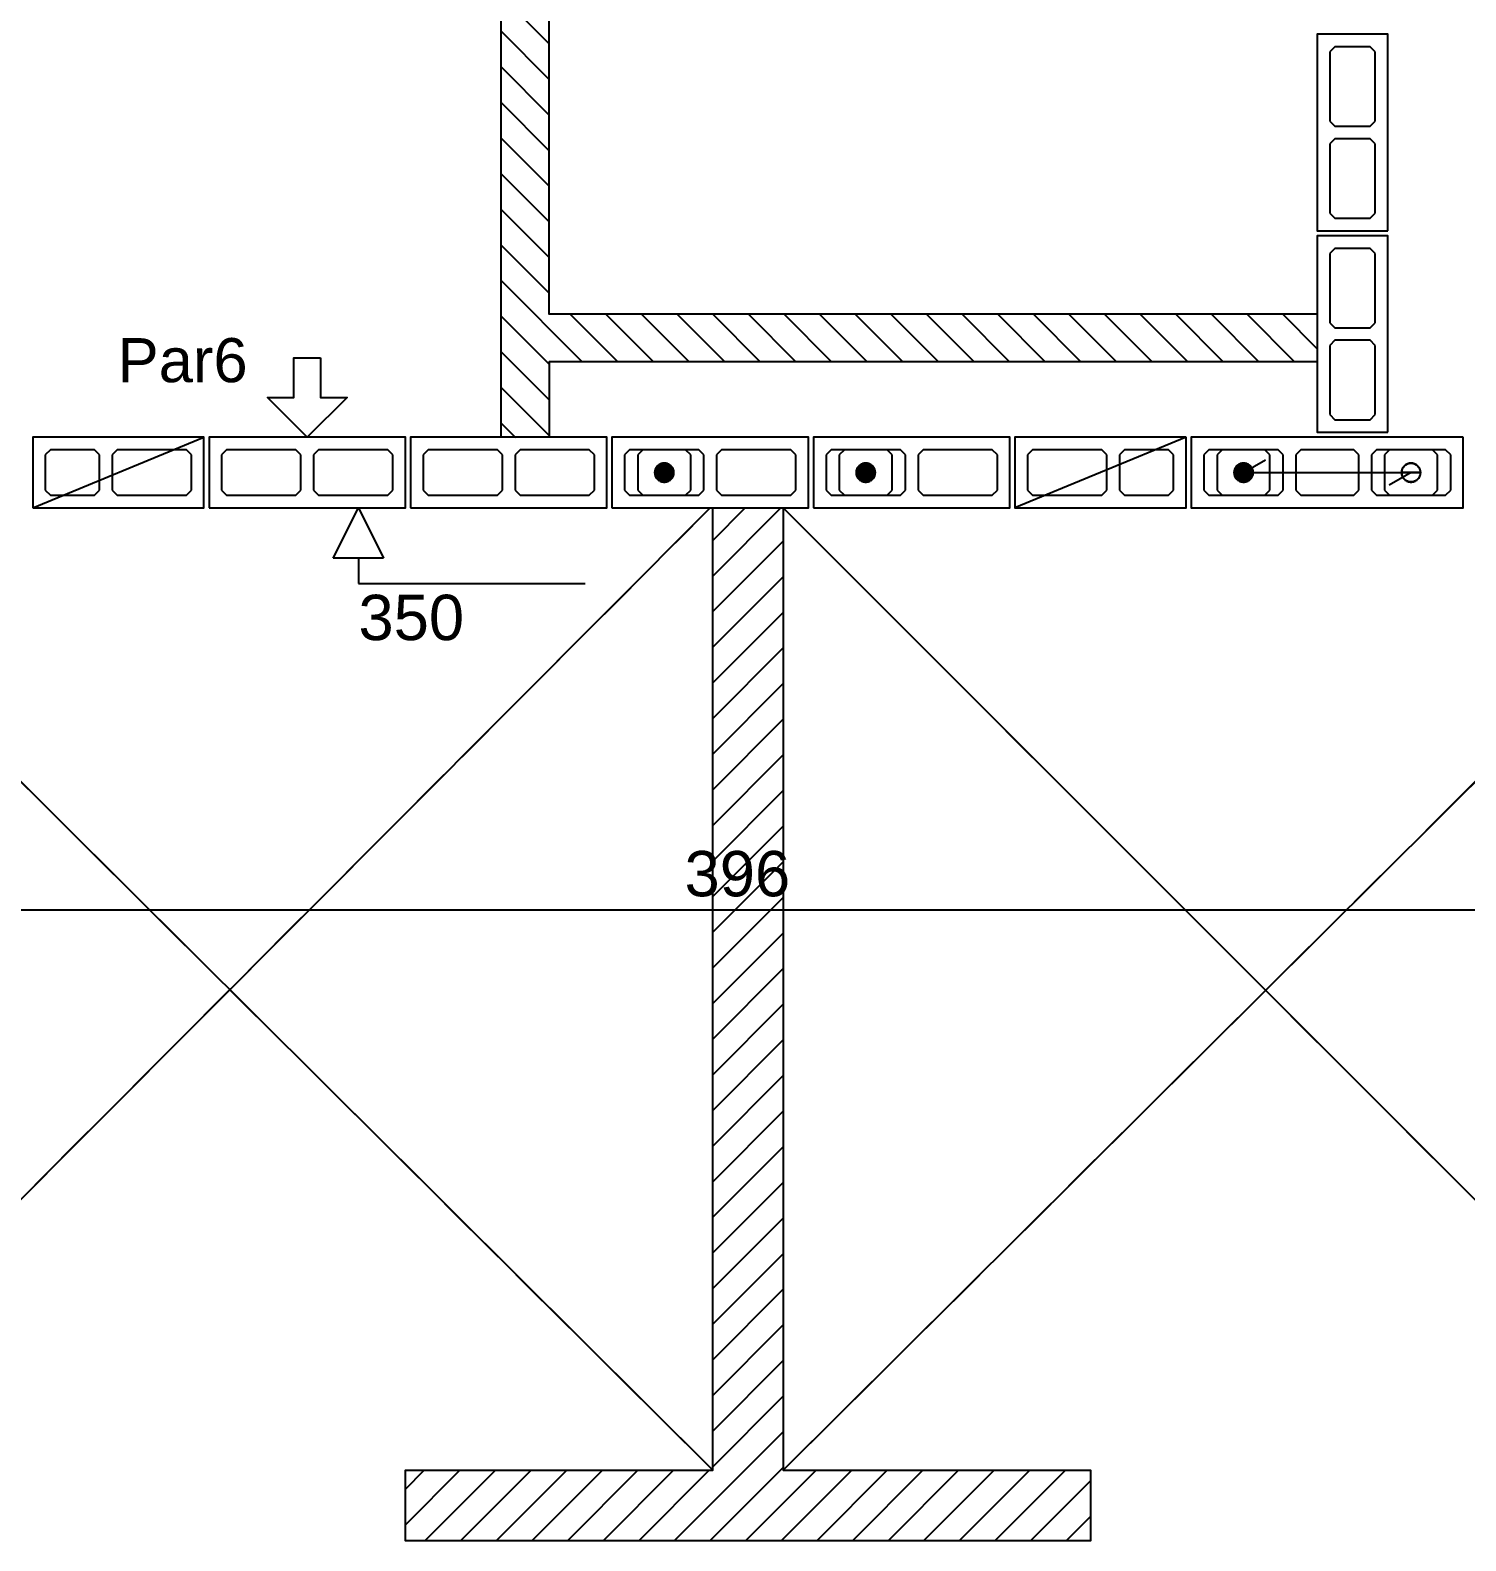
# Model space of a CAD drawing. Extents: x 0 to 119, y 0 to 84.
# Drawn here: x 25.62 to 31.32, y 56.32 to 62.32 of the extents above; entities that cross this region are included whole.
import ezdxf

# ---------------------------------------------------------------- set-up
doc = ezdxf.new("R2010")
doc.units = 0
doc.header["$MEASUREMENT"] = 0
doc.linetypes.add('ESTILO_TQS_0003', pattern=[1.5, 0.5, -0.4, 0.1, -0.5])
doc.linetypes.add('ESTILO_TQS_0005', pattern=[0.4, 0.3, -0.1])
for name, color, linetype in [('20', 1, 'CONTINUOUS'), ('27', 250, 'CONTINUOUS'), ('29', 9, 'CONTINUOUS'), ('3', 7, 'CONTINUOUS'), ('35', 255, 'CONTINUOUS'), ('45', 7, 'CONTINUOUS')]:
    doc.layers.add(name, color=color, linetype=linetype)
doc.styles.add('TQS_ARIAL', font='arial.ttf')

msp = doc.modelspace()

# ---------------------------------------------------------------- linework, layer by layer
at = {"layer": '20', "color": 1, "linetype": 'Continuous'}
for p, q in [((26.823552, 60.22055), (26.923552, 60.42055)), ((26.923552, 60.42055), (27.023552, 60.22055)), ((27.023552, 60.22055), (26.823552, 60.22055)), ((26.923552, 60.22055), (26.923552, 60.12055)), ((26.923552, 60.12055), (27.823552, 60.12055))]:
    msp.add_line(p, q, dxfattribs=at)
at = {"layer": '27', "color": 250, "linetype": 'ESTILO_TQS_0005'}
for points in [[(30.94025, 61.93555), (30.96025, 61.95555), (30.96025, 62.23055), (30.94025, 62.25055), (30.80025, 62.25055), (30.78025, 62.23055), (30.78025, 61.95555), (30.80025, 61.93555), (30.94025, 61.93555)], [(30.94025, 61.57055), (30.96025, 61.59055), (30.96025, 61.86555), (30.94025, 61.88555), (30.80025, 61.88555), (30.78025, 61.86555), (30.78025, 61.59055), (30.80025, 61.57055), (30.94025, 61.57055)], [(30.94025, 61.13555), (30.96025, 61.15555), (30.96025, 61.43055), (30.94025, 61.45055), (30.80025, 61.45055), (30.78025, 61.43055), (30.78025, 61.15555), (30.80025, 61.13555), (30.94025, 61.13555)], [(30.94025, 60.77055), (30.96025, 60.79055), (30.96025, 61.06555), (30.94025, 61.08555), (30.80025, 61.08555), (30.78025, 61.06555), (30.78025, 60.79055), (30.80025, 60.77055), (30.94025, 60.77055)], [(25.68025, 60.49055), (25.70025, 60.47055), (25.87525, 60.47055), (25.89525, 60.49055), (25.89525, 60.63055), (25.87525, 60.65055), (25.70025, 60.65055), (25.68025, 60.63055), (25.68025, 60.49055)], [(25.94525, 60.49055), (25.96525, 60.47055), (26.24025, 60.47055), (26.26025, 60.49055), (26.26025, 60.63055), (26.24025, 60.65055), (25.96525, 60.65055), (25.94525, 60.63055), (25.94525, 60.49055)], [(26.38025, 60.49055), (26.40025, 60.47055), (26.67525, 60.47055), (26.69525, 60.49055), (26.69525, 60.63055), (26.67525, 60.65055), (26.40025, 60.65055), (26.38025, 60.63055), (26.38025, 60.49055)], [(26.74525, 60.49055), (26.76525, 60.47055), (27.04025, 60.47055), (27.06025, 60.49055), (27.06025, 60.63055), (27.04025, 60.65055), (26.76525, 60.65055), (26.74525, 60.63055), (26.74525, 60.49055)], [(27.18025, 60.49055), (27.20025, 60.47055), (27.47525, 60.47055), (27.49525, 60.49055), (27.49525, 60.63055), (27.47525, 60.65055), (27.20025, 60.65055), (27.18025, 60.63055), (27.18025, 60.49055)], [(27.54525, 60.49055), (27.56525, 60.47055), (27.84025, 60.47055), (27.86025, 60.49055), (27.86025, 60.63055), (27.84025, 60.65055), (27.56525, 60.65055), (27.54525, 60.63055), (27.54525, 60.49055)], [(27.98025, 60.49055), (28.00025, 60.47055), (28.27525, 60.47055), (28.29525, 60.49055), (28.29525, 60.63055), (28.27525, 60.65055), (28.00025, 60.65055), (27.98025, 60.63055), (27.98025, 60.49055)], [(28.34525, 60.49055), (28.36525, 60.47055), (28.64025, 60.47055), (28.66025, 60.49055), (28.66025, 60.63055), (28.64025, 60.65055), (28.36525, 60.65055), (28.34525, 60.63055), (28.34525, 60.49055)], [(28.78025, 60.49055), (28.80025, 60.47055), (29.07525, 60.47055), (29.09525, 60.49055), (29.09525, 60.63055), (29.07525, 60.65055), (28.80025, 60.65055), (28.78025, 60.63055), (28.78025, 60.49055)], [(29.14525, 60.49055), (29.16525, 60.47055), (29.44025, 60.47055), (29.46025, 60.49055), (29.46025, 60.63055), (29.44025, 60.65055), (29.16525, 60.65055), (29.14525, 60.63055), (29.14525, 60.49055)], [(29.89525, 60.63055), (29.87525, 60.65055), (29.60025, 60.65055), (29.58025, 60.63055), (29.58025, 60.49055), (29.60025, 60.47055), (29.87525, 60.47055), (29.89525, 60.49055), (29.89525, 60.63055)], [(30.16025, 60.63055), (30.14025, 60.65055), (29.96525, 60.65055), (29.94525, 60.63055), (29.94525, 60.49055), (29.96525, 60.47055), (30.14025, 60.47055), (30.16025, 60.49055), (30.16025, 60.63055)], [(30.59525, 60.63055), (30.57525, 60.65055), (30.30025, 60.65055), (30.28025, 60.63055), (30.28025, 60.49055), (30.30025, 60.47055), (30.57525, 60.47055), (30.59525, 60.49055), (30.59525, 60.63055)], [(30.89525, 60.63055), (30.87525, 60.65055), (30.66525, 60.65055), (30.64525, 60.63055), (30.64525, 60.49055), (30.66525, 60.47055), (30.87525, 60.47055), (30.89525, 60.49055), (30.89525, 60.63055)], [(31.26025, 60.63055), (31.24025, 60.65055), (30.96525, 60.65055), (30.94525, 60.63055), (30.94525, 60.49055), (30.96525, 60.47055), (31.24025, 60.47055), (31.26025, 60.49055), (31.26025, 60.63055)]]:
    msp.add_lwpolyline(points, dxfattribs=at)
at = {"layer": '29', "color": 9, "linetype": 'Continuous'}
for p, q in [((27.490208, 62.453775), (27.680104, 62.263878)), ((27.490208, 62.312353), (27.680104, 62.122457)), ((27.490208, 62.170932), (27.680104, 61.981036)), ((27.490208, 62.029511), (27.680104, 61.839614)), ((27.490208, 61.888089), (27.680104, 61.698193)), ((27.490208, 61.746668), (27.680104, 61.556772)), ((27.490208, 61.605246), (27.680104, 61.41535)), ((27.490208, 61.463825), (27.680104, 61.273929)), ((27.490208, 61.322404), (27.811966, 61.000646)), ((27.490208, 61.180982), (27.680208, 60.990983)), ((27.763387, 61.190646), (27.953387, 61.000646)), ((27.904808, 61.190646), (28.094808, 61.000646)), ((28.04623, 61.190646), (28.23623, 61.000646)), ((28.187651, 61.190646), (28.377651, 61.000646)), ((28.329072, 61.190646), (28.519072, 61.000646)), ((28.470494, 61.190646), (28.660494, 61.000646)), ((28.611915, 61.190646), (28.801915, 61.000646)), ((28.753337, 61.190646), (28.943337, 61.000646)), ((28.894758, 61.190646), (29.084758, 61.000646)), ((29.036179, 61.190646), (29.226179, 61.000646)), ((29.177601, 61.190646), (29.367601, 61.000646)), ((29.319022, 61.190646), (29.509022, 61.000646)), ((29.460443, 61.190646), (29.650443, 61.000646)), ((29.601865, 61.190646), (29.791865, 61.000646)), ((29.743286, 61.190646), (29.933286, 61.000646)), ((29.884707, 61.190646), (30.074707, 61.000646)), ((30.026129, 61.190646), (30.216129, 61.000646)), ((30.16755, 61.190646), (30.35755, 61.000646)), ((30.308971, 61.190646), (30.498971, 61.000646)), ((30.450393, 61.190646), (30.640393, 61.000646)), ((30.591814, 61.190646), (30.73025, 61.05221)), ((27.490208, 61.039561), (27.680208, 60.849561)), ((27.490208, 60.89814), (27.680208, 60.70814)), ((27.490208, 60.756718), (27.546553, 60.700373)), ((24.51025, 56.60055), (28.32025, 60.42055)), ((28.33025, 56.60055), (24.51025, 60.40055)), ((28.33025, 60.150055), (28.600745, 60.42055)), ((28.33025, 60.291477), (28.459323, 60.42055)), ((32.43025, 56.60055), (28.61025, 60.42055)), ((28.61025, 56.60055), (32.43025, 60.40055)), ((28.33025, 60.008634), (28.61025, 60.288634)), ((28.33025, 59.867212), (28.61025, 60.147212)), ((28.33025, 59.725791), (28.61025, 60.005791)), ((28.33025, 59.58437), (28.61025, 59.86437)), ((28.33025, 59.442948), (28.61025, 59.722948)), ((28.33025, 59.301527), (28.61025, 59.581527)), ((28.33025, 59.160106), (28.61025, 59.440106)), ((28.33025, 59.018684), (28.61025, 59.298684)), ((28.33025, 58.877263), (28.61025, 59.157263)), ((28.33025, 58.735842), (28.61025, 59.015842)), ((28.33025, 58.59442), (28.61025, 58.87442)), ((28.33025, 58.452999), (28.61025, 58.732999)), ((28.33025, 58.311578), (28.61025, 58.591578)), ((28.33025, 58.170156), (28.61025, 58.450156)), ((28.33025, 58.028735), (28.61025, 58.308735)), ((28.33025, 57.887313), (28.61025, 58.167313)), ((28.33025, 57.745892), (28.61025, 58.025892)), ((28.33025, 57.604471), (28.61025, 57.884471)), ((28.33025, 57.463049), (28.61025, 57.743049)), ((28.33025, 57.321628), (28.61025, 57.601628)), ((28.33025, 57.180207), (28.61025, 57.460207)), ((28.33025, 57.038785), (28.61025, 57.318785)), ((28.33025, 56.897364), (28.61025, 57.177364)), ((28.33025, 56.755943), (28.61025, 57.035943)), ((28.33025, 56.614521), (28.61025, 56.894521)), ((28.1777, 56.32055), (28.61025, 56.7531)), ((28.319121, 56.32055), (28.61025, 56.611679)), ((27.110208, 56.384429), (27.326329, 56.60055)), ((27.110208, 56.52585), (27.184908, 56.60055)), ((27.187751, 56.32055), (27.467751, 56.60055)), ((27.329172, 56.32055), (27.609172, 56.60055)), ((27.470593, 56.32055), (27.750593, 56.60055)), ((27.612015, 56.32055), (27.892015, 56.60055)), ((27.753436, 56.32055), (28.033436, 56.60055)), ((27.894857, 56.32055), (28.174857, 56.60055)), ((28.036279, 56.32055), (28.316279, 56.60055)), ((28.460543, 56.32055), (28.740543, 56.60055)), ((28.601964, 56.32055), (28.881964, 56.60055)), ((28.743386, 56.32055), (29.023386, 56.60055)), ((28.884807, 56.32055), (29.164807, 56.60055)), ((29.026228, 56.32055), (29.306228, 56.60055)), ((29.16765, 56.32055), (29.44765, 56.60055)), ((29.309071, 56.32055), (29.589071, 56.60055)), ((29.450492, 56.32055), (29.730492, 56.60055)), ((29.591914, 56.32055), (29.830292, 56.558929)), ((29.733335, 56.32055), (29.830292, 56.417507))]:
    msp.add_line(p, q, dxfattribs=at)
for points in [[(27.490208, 60.700298), (27.490208, 62.510757), (27.680104, 62.510757), (27.680104, 61.190646), (30.73025, 61.190646), (30.73025, 61.000646), (27.680208, 61.000646), (27.680208, 60.70055), (27.490208, 60.70055)], [(28.33025, 60.42055), (28.61025, 60.42055), (28.61025, 56.60055), (29.830292, 56.60055), (29.830292, 56.32055), (27.110208, 56.32055), (27.110208, 56.60055), (28.33025, 56.60055), (28.33025, 60.42055)]]:
    msp.add_lwpolyline(points, dxfattribs=at)
at = {"layer": '3', "color": 7, "linetype": 'Continuous'}
for p, q in [((25.63025, 60.42055), (26.31025, 60.70055)), ((30.21025, 60.70055), (29.53025, 60.42055)), ((28.05275, 60.65055), (28.03275, 60.63055)), ((28.03275, 60.63055), (28.03275, 60.49055)), ((28.22275, 60.65055), (28.05275, 60.65055)), ((28.24275, 60.63055), (28.22275, 60.65055)), ((28.24275, 60.49055), (28.24275, 60.63055)), ((28.85275, 60.65055), (28.83275, 60.63055)), ((28.83275, 60.63055), (28.83275, 60.49055)), ((29.02275, 60.65055), (28.85275, 60.65055)), ((29.04275, 60.63055), (29.02275, 60.65055)), ((29.04275, 60.49055), (29.04275, 60.63055)), ((30.35275, 60.65055), (30.33275, 60.63055)), ((30.33275, 60.63055), (30.33275, 60.49055)), ((30.52275, 60.65055), (30.35275, 60.65055)), ((30.54275, 60.63055), (30.52275, 60.65055)), ((30.54275, 60.49055), (30.54275, 60.63055)), ((31.01775, 60.65055), (30.99775, 60.63055)), ((30.99775, 60.63055), (30.99775, 60.49055)), ((31.18775, 60.65055), (31.01775, 60.65055)), ((31.20775, 60.63055), (31.18775, 60.65055)), ((31.20775, 60.49055), (31.20775, 60.63055)), ((30.43775, 60.56055), (30.524353, 60.61055)), ((30.43775, 60.56055), (31.10275, 60.56055)), ((31.10275, 60.56055), (31.016147, 60.51055)), ((28.03275, 60.49055), (28.05275, 60.47055)), ((28.05275, 60.47055), (28.22275, 60.47055)), ((28.22275, 60.47055), (28.24275, 60.49055)), ((28.83275, 60.49055), (28.85275, 60.47055)), ((28.85275, 60.47055), (29.02275, 60.47055)), ((29.02275, 60.47055), (29.04275, 60.49055)), ((30.33275, 60.49055), (30.35275, 60.47055)), ((30.35275, 60.47055), (30.52275, 60.47055)), ((30.52275, 60.47055), (30.54275, 60.49055)), ((30.99775, 60.49055), (31.01775, 60.47055)), ((31.01775, 60.47055), (31.18775, 60.47055)), ((31.18775, 60.47055), (31.20775, 60.49055))]:
    msp.add_line(p, q, dxfattribs=at)
for points in [[(31.01025, 61.52055), (31.01025, 62.30055), (30.73025, 62.30055), (30.73025, 61.52055), (31.01025, 61.52055)], [(31.01025, 60.72055), (31.01025, 61.50055), (30.73025, 61.50055), (30.73025, 60.72055), (31.01025, 60.72055)], [(26.772908, 61.016497), (26.772908, 60.858524), (26.878224, 60.858524), (26.72025, 60.70055), (26.562276, 60.858524), (26.667592, 60.858524), (26.667592, 61.016497), (26.772908, 61.016497)], [(25.63025, 60.42055), (26.31025, 60.42055), (26.31025, 60.70055), (25.63025, 60.70055), (25.63025, 60.42055)], [(26.33025, 60.42055), (27.11025, 60.42055), (27.11025, 60.70055), (26.33025, 60.70055), (26.33025, 60.42055)], [(27.13025, 60.42055), (27.91025, 60.42055), (27.91025, 60.70055), (27.13025, 60.70055), (27.13025, 60.42055)], [(27.93025, 60.42055), (28.71025, 60.42055), (28.71025, 60.70055), (27.93025, 60.70055), (27.93025, 60.42055)], [(28.73025, 60.42055), (29.51025, 60.42055), (29.51025, 60.70055), (28.73025, 60.70055), (28.73025, 60.42055)], [(30.21025, 60.70055), (29.53025, 60.70055), (29.53025, 60.42055), (30.21025, 60.42055), (30.21025, 60.70055)], [(31.31025, 60.70055), (30.23025, 60.70055), (30.23025, 60.42055), (31.31025, 60.42055), (31.31025, 60.70055)], [(28.13835, 60.56055), (28.138347, 60.560489), (28.138338, 60.560429), (28.138322, 60.56037), (28.138301, 60.560313), (28.138275, 60.560259), (28.138242, 60.560207), (28.138205, 60.560159), (28.138163, 60.560115), (28.138117, 60.560076), (28.138067, 60.560041), (28.138014, 60.560011), (28.137958, 60.559987), (28.1379, 60.559969), (28.137841, 60.559957), (28.13778, 60.559951), (28.13772, 60.559951), (28.137659, 60.559957), (28.1376, 60.559969), (28.137542, 60.559987), (28.137486, 60.560011), (28.137433, 60.560041), (28.137383, 60.560076), (28.137337, 60.560115), (28.137295, 60.560159), (28.137258, 60.560207), (28.137225, 60.560259), (28.137199, 60.560313), (28.137178, 60.56037), (28.137162, 60.560429), (28.137153, 60.560489), (28.13715, 60.56055), (28.17555, 60.56055), (28.175356, 60.564374), (28.174776, 60.568159), (28.173816, 60.571866), (28.172487, 60.575457), (28.1708, 60.578894), (28.168775, 60.582144), (28.166431, 60.585172), (28.163793, 60.587947), (28.160888, 60.590441), (28.157745, 60.592629), (28.154397, 60.594487), (28.150878, 60.595997), (28.147225, 60.597143), (28.143474, 60.597914), (28.139665, 60.598301), (28.135835, 60.598301), (28.132026, 60.597914), (28.128275, 60.597143), (28.124622, 60.595997), (28.121103, 60.594487), (28.117755, 60.592629), (28.114612, 60.590441), (28.111707, 60.587947), (28.109069, 60.585172), (28.106725, 60.582144), (28.1047, 60.578894), (28.103013, 60.575457), (28.101684, 60.571866), (28.100724, 60.568159), (28.100144, 60.564374), (28.09995, 60.56055), (28.13835, 60.56055)], [(28.13715, 60.56055), (28.137153, 60.560611), (28.137162, 60.560671), (28.137178, 60.56073), (28.137199, 60.560787), (28.137225, 60.560841), (28.137258, 60.560893), (28.137295, 60.560941), (28.137337, 60.560985), (28.137383, 60.561024), (28.137433, 60.561059), (28.137486, 60.561089), (28.137542, 60.561113), (28.1376, 60.561131), (28.137659, 60.561143), (28.13772, 60.561149), (28.13778, 60.561149), (28.137841, 60.561143), (28.1379, 60.561131), (28.137958, 60.561113), (28.138014, 60.561089), (28.138067, 60.561059), (28.138117, 60.561024), (28.138163, 60.560985), (28.138205, 60.560941), (28.138242, 60.560893), (28.138275, 60.560841), (28.138301, 60.560787), (28.138322, 60.56073), (28.138338, 60.560671), (28.138347, 60.560611), (28.13835, 60.56055), (28.09995, 60.56055), (28.100144, 60.556726), (28.100724, 60.552941), (28.101684, 60.549234), (28.103013, 60.545643), (28.1047, 60.542206), (28.106725, 60.538956), (28.109069, 60.535928), (28.111707, 60.533153), (28.114612, 60.530659), (28.117755, 60.528471), (28.121103, 60.526613), (28.124622, 60.525103), (28.128275, 60.523957), (28.132026, 60.523186), (28.135835, 60.522799), (28.139665, 60.522799), (28.143474, 60.523186), (28.147225, 60.523957), (28.150878, 60.525103), (28.154397, 60.526613), (28.157745, 60.528471), (28.160888, 60.530659), (28.163793, 60.533153), (28.166431, 60.535928), (28.168775, 60.538956), (28.1708, 60.542206), (28.172487, 60.545643), (28.173816, 60.549234), (28.174776, 60.552941), (28.175356, 60.556726), (28.17555, 60.56055), (28.13715, 60.56055)], [(28.93835, 60.56055), (28.938347, 60.560489), (28.938338, 60.560429), (28.938322, 60.56037), (28.938301, 60.560313), (28.938275, 60.560259), (28.938242, 60.560207), (28.938205, 60.560159), (28.938163, 60.560115), (28.938117, 60.560076), (28.938067, 60.560041), (28.938014, 60.560011), (28.937958, 60.559987), (28.9379, 60.559969), (28.937841, 60.559957), (28.93778, 60.559951), (28.93772, 60.559951), (28.937659, 60.559957), (28.9376, 60.559969), (28.937542, 60.559987), (28.937486, 60.560011), (28.937433, 60.560041), (28.937383, 60.560076), (28.937337, 60.560115), (28.937295, 60.560159), (28.937258, 60.560207), (28.937225, 60.560259), (28.937199, 60.560313), (28.937178, 60.56037), (28.937162, 60.560429), (28.937153, 60.560489), (28.93715, 60.56055), (28.97555, 60.56055), (28.975356, 60.564374), (28.974776, 60.568159), (28.973816, 60.571866), (28.972487, 60.575457), (28.9708, 60.578894), (28.968775, 60.582144), (28.966431, 60.585172), (28.963793, 60.587947), (28.960888, 60.590441), (28.957745, 60.592629), (28.954397, 60.594487), (28.950878, 60.595997), (28.947225, 60.597143), (28.943474, 60.597914), (28.939665, 60.598301), (28.935835, 60.598301), (28.932026, 60.597914), (28.928275, 60.597143), (28.924622, 60.595997), (28.921103, 60.594487), (28.917755, 60.592629), (28.914612, 60.590441), (28.911707, 60.587947), (28.909069, 60.585172), (28.906725, 60.582144), (28.9047, 60.578894), (28.903013, 60.575457), (28.901684, 60.571866), (28.900724, 60.568159), (28.900144, 60.564374), (28.89995, 60.56055), (28.93835, 60.56055)], [(28.93715, 60.56055), (28.937153, 60.560611), (28.937162, 60.560671), (28.937178, 60.56073), (28.937199, 60.560787), (28.937225, 60.560841), (28.937258, 60.560893), (28.937295, 60.560941), (28.937337, 60.560985), (28.937383, 60.561024), (28.937433, 60.561059), (28.937486, 60.561089), (28.937542, 60.561113), (28.9376, 60.561131), (28.937659, 60.561143), (28.93772, 60.561149), (28.93778, 60.561149), (28.937841, 60.561143), (28.9379, 60.561131), (28.937958, 60.561113), (28.938014, 60.561089), (28.938067, 60.561059), (28.938117, 60.561024), (28.938163, 60.560985), (28.938205, 60.560941), (28.938242, 60.560893), (28.938275, 60.560841), (28.938301, 60.560787), (28.938322, 60.56073), (28.938338, 60.560671), (28.938347, 60.560611), (28.93835, 60.56055), (28.89995, 60.56055), (28.900144, 60.556726), (28.900724, 60.552941), (28.901684, 60.549234), (28.903013, 60.545643), (28.9047, 60.542206), (28.906725, 60.538956), (28.909069, 60.535928), (28.911707, 60.533153), (28.914612, 60.530659), (28.917755, 60.528471), (28.921103, 60.526613), (28.924622, 60.525103), (28.928275, 60.523957), (28.932026, 60.523186), (28.935835, 60.522799), (28.939665, 60.522799), (28.943474, 60.523186), (28.947225, 60.523957), (28.950878, 60.525103), (28.954397, 60.526613), (28.957745, 60.528471), (28.960888, 60.530659), (28.963793, 60.533153), (28.966431, 60.535928), (28.968775, 60.538956), (28.9708, 60.542206), (28.972487, 60.545643), (28.973816, 60.549234), (28.974776, 60.552941), (28.975356, 60.556726), (28.97555, 60.56055), (28.93715, 60.56055)], [(30.43835, 60.56055), (30.438347, 60.560489), (30.438338, 60.560429), (30.438322, 60.56037), (30.438301, 60.560313), (30.438275, 60.560259), (30.438242, 60.560207), (30.438205, 60.560159), (30.438163, 60.560115), (30.438117, 60.560076), (30.438067, 60.560041), (30.438014, 60.560011), (30.437958, 60.559987), (30.4379, 60.559969), (30.437841, 60.559957), (30.43778, 60.559951), (30.43772, 60.559951), (30.437659, 60.559957), (30.4376, 60.559969), (30.437542, 60.559987), (30.437486, 60.560011), (30.437433, 60.560041), (30.437383, 60.560076), (30.437337, 60.560115), (30.437295, 60.560159), (30.437258, 60.560207), (30.437225, 60.560259), (30.437199, 60.560313), (30.437178, 60.56037), (30.437162, 60.560429), (30.437153, 60.560489), (30.43715, 60.56055), (30.47555, 60.56055), (30.475356, 60.564374), (30.474776, 60.568159), (30.473816, 60.571866), (30.472487, 60.575457), (30.4708, 60.578894), (30.468775, 60.582144), (30.466431, 60.585172), (30.463793, 60.587947), (30.460888, 60.590441), (30.457745, 60.592629), (30.454397, 60.594487), (30.450878, 60.595997), (30.447225, 60.597143), (30.443474, 60.597914), (30.439665, 60.598301), (30.435835, 60.598301), (30.432026, 60.597914), (30.428275, 60.597143), (30.424622, 60.595997), (30.421103, 60.594487), (30.417755, 60.592629), (30.414612, 60.590441), (30.411707, 60.587947), (30.409069, 60.585172), (30.406725, 60.582144), (30.4047, 60.578894), (30.403013, 60.575457), (30.401684, 60.571866), (30.400724, 60.568159), (30.400144, 60.564374), (30.39995, 60.56055), (30.43835, 60.56055)], [(30.43715, 60.56055), (30.437153, 60.560611), (30.437162, 60.560671), (30.437178, 60.56073), (30.437199, 60.560787), (30.437225, 60.560841), (30.437258, 60.560893), (30.437295, 60.560941), (30.437337, 60.560985), (30.437383, 60.561024), (30.437433, 60.561059), (30.437486, 60.561089), (30.437542, 60.561113), (30.4376, 60.561131), (30.437659, 60.561143), (30.43772, 60.561149), (30.43778, 60.561149), (30.437841, 60.561143), (30.4379, 60.561131), (30.437958, 60.561113), (30.438014, 60.561089), (30.438067, 60.561059), (30.438117, 60.561024), (30.438163, 60.560985), (30.438205, 60.560941), (30.438242, 60.560893), (30.438275, 60.560841), (30.438301, 60.560787), (30.438322, 60.56073), (30.438338, 60.560671), (30.438347, 60.560611), (30.43835, 60.56055), (30.39995, 60.56055), (30.400144, 60.556726), (30.400724, 60.552941), (30.401684, 60.549234), (30.403013, 60.545643), (30.4047, 60.542206), (30.406725, 60.538956), (30.409069, 60.535928), (30.411707, 60.533153), (30.414612, 60.530659), (30.417755, 60.528471), (30.421103, 60.526613), (30.424622, 60.525103), (30.428275, 60.523957), (30.432026, 60.523186), (30.435835, 60.522799), (30.439665, 60.522799), (30.443474, 60.523186), (30.447225, 60.523957), (30.450878, 60.525103), (30.454397, 60.526613), (30.457745, 60.528471), (30.460888, 60.530659), (30.463793, 60.533153), (30.466431, 60.535928), (30.468775, 60.538956), (30.4708, 60.542206), (30.472487, 60.545643), (30.473816, 60.549234), (30.474776, 60.552941), (30.475356, 60.556726), (30.47555, 60.56055), (30.43715, 60.56055)], [(31.10335, 60.56055), (31.103347, 60.560489), (31.103338, 60.560429), (31.103322, 60.56037), (31.103301, 60.560313), (31.103275, 60.560259), (31.103242, 60.560207), (31.103205, 60.560159), (31.103163, 60.560115), (31.103117, 60.560076), (31.103067, 60.560041), (31.103014, 60.560011), (31.102958, 60.559987), (31.1029, 60.559969), (31.102841, 60.559957), (31.10278, 60.559951), (31.10272, 60.559951), (31.102659, 60.559957), (31.1026, 60.559969), (31.102542, 60.559987), (31.102486, 60.560011), (31.102433, 60.560041), (31.102383, 60.560076), (31.102337, 60.560115), (31.102295, 60.560159), (31.102258, 60.560207), (31.102225, 60.560259), (31.102199, 60.560313), (31.102178, 60.56037), (31.102162, 60.560429), (31.102153, 60.560489), (31.10215, 60.56055), (31.14055, 60.56055), (31.140356, 60.564374), (31.139776, 60.568159), (31.138816, 60.571866), (31.137487, 60.575457), (31.1358, 60.578894), (31.133775, 60.582144), (31.131431, 60.585172), (31.128793, 60.587947), (31.125888, 60.590441), (31.122745, 60.592629), (31.119397, 60.594487), (31.115878, 60.595997), (31.112225, 60.597143), (31.108474, 60.597914), (31.104665, 60.598301), (31.100835, 60.598301), (31.097026, 60.597914), (31.093275, 60.597143), (31.089622, 60.595997), (31.086103, 60.594487), (31.082755, 60.592629), (31.079612, 60.590441), (31.076707, 60.587947), (31.074069, 60.585172), (31.071725, 60.582144), (31.0697, 60.578894), (31.068013, 60.575457), (31.066684, 60.571866), (31.065724, 60.568159), (31.065144, 60.564374), (31.06495, 60.56055), (31.10335, 60.56055)], [(31.10215, 60.56055), (31.102153, 60.560611), (31.102162, 60.560671), (31.102178, 60.56073), (31.102199, 60.560787), (31.102225, 60.560841), (31.102258, 60.560893), (31.102295, 60.560941), (31.102337, 60.560985), (31.102383, 60.561024), (31.102433, 60.561059), (31.102486, 60.561089), (31.102542, 60.561113), (31.1026, 60.561131), (31.102659, 60.561143), (31.10272, 60.561149), (31.10278, 60.561149), (31.102841, 60.561143), (31.1029, 60.561131), (31.102958, 60.561113), (31.103014, 60.561089), (31.103067, 60.561059), (31.103117, 60.561024), (31.103163, 60.560985), (31.103205, 60.560941), (31.103242, 60.560893), (31.103275, 60.560841), (31.103301, 60.560787), (31.103322, 60.56073), (31.103338, 60.560671), (31.103347, 60.560611), (31.10335, 60.56055), (31.06495, 60.56055), (31.065144, 60.556726), (31.065724, 60.552941), (31.066684, 60.549234), (31.068013, 60.545643), (31.0697, 60.542206), (31.071725, 60.538956), (31.074069, 60.535928), (31.076707, 60.533153), (31.079612, 60.530659), (31.082755, 60.528471), (31.086103, 60.526613), (31.089622, 60.525103), (31.093275, 60.523957), (31.097026, 60.523186), (31.100835, 60.522799), (31.104665, 60.522799), (31.108474, 60.523186), (31.112225, 60.523957), (31.115878, 60.525103), (31.119397, 60.526613), (31.122745, 60.528471), (31.125888, 60.530659), (31.128793, 60.533153), (31.131431, 60.535928), (31.133775, 60.538956), (31.1358, 60.542206), (31.137487, 60.545643), (31.138816, 60.549234), (31.139776, 60.552941), (31.140356, 60.556726), (31.14055, 60.56055), (31.10215, 60.56055)]]:
    msp.add_lwpolyline(points, dxfattribs=at)
for centre in [(28.13775, 60.56055), (28.93775, 60.56055), (30.43775, 60.56055), (31.10275, 60.56055)]:
    msp.add_circle(centre, 0.0372, dxfattribs=at)
for points in [[(28.138117, 60.560076), (28.100144, 60.564374), (28.09995, 60.56055)], [(28.137383, 60.561024), (28.09995, 60.56055), (28.100144, 60.556726)], [(28.138117, 60.560076), (28.100724, 60.568159), (28.100144, 60.564374)], [(28.137383, 60.561024), (28.100144, 60.556726), (28.100724, 60.552941)], [(28.138117, 60.560076), (28.101684, 60.571866), (28.100724, 60.568159)], [(28.137383, 60.561024), (28.100724, 60.552941), (28.101684, 60.549234)], [(28.138117, 60.560076), (28.103013, 60.575457), (28.101684, 60.571866)], [(28.137383, 60.561024), (28.101684, 60.549234), (28.103013, 60.545643)], [(28.138117, 60.560076), (28.1047, 60.578894), (28.103013, 60.575457)], [(28.137383, 60.561024), (28.103013, 60.545643), (28.1047, 60.542206)], [(28.138117, 60.560076), (28.106725, 60.582144), (28.1047, 60.578894)], [(28.137383, 60.561024), (28.1047, 60.542206), (28.106725, 60.538956)], [(28.138117, 60.560076), (28.109069, 60.585172), (28.106725, 60.582144)], [(28.137383, 60.561024), (28.106725, 60.538956), (28.109069, 60.535928)], [(28.138117, 60.560076), (28.111707, 60.587947), (28.109069, 60.585172)], [(28.137383, 60.561024), (28.109069, 60.535928), (28.111707, 60.533153)], [(28.138117, 60.560076), (28.114612, 60.590441), (28.111707, 60.587947)], [(28.137383, 60.561024), (28.111707, 60.533153), (28.114612, 60.530659)], [(28.138117, 60.560076), (28.117755, 60.592629), (28.114612, 60.590441)], [(28.137383, 60.561024), (28.114612, 60.530659), (28.117755, 60.528471)], [(28.138117, 60.560076), (28.121103, 60.594487), (28.117755, 60.592629)], [(28.137383, 60.561024), (28.117755, 60.528471), (28.121103, 60.526613)], [(28.138117, 60.560076), (28.124622, 60.595997), (28.121103, 60.594487)], [(28.137383, 60.561024), (28.121103, 60.526613), (28.124622, 60.525103)], [(28.138117, 60.560076), (28.128275, 60.597143), (28.124622, 60.595997)], [(28.137383, 60.561024), (28.124622, 60.525103), (28.128275, 60.523957)], [(28.138117, 60.560076), (28.132026, 60.597914), (28.128275, 60.597143)], [(28.137383, 60.561024), (28.128275, 60.523957), (28.132026, 60.523186)], [(28.138117, 60.560076), (28.135835, 60.598301), (28.132026, 60.597914)], [(28.137383, 60.561024), (28.132026, 60.523186), (28.135835, 60.522799)], [(28.138117, 60.560076), (28.139665, 60.598301), (28.135835, 60.598301)], [(28.137383, 60.561024), (28.135835, 60.522799), (28.139665, 60.522799)], [(28.137383, 60.561024), (28.137178, 60.56073), (28.13715, 60.56055)], [(28.137383, 60.561024), (28.13715, 60.56055), (28.13715, 60.56055)], [(28.137383, 60.561024), (28.13715, 60.56055), (28.13715, 60.56055)], [(28.137383, 60.561024), (28.13715, 60.56055), (28.13715, 60.56055)], [(28.137383, 60.561024), (28.13715, 60.56055), (28.13715, 60.56055)], [(28.137383, 60.561024), (28.13715, 60.56055), (28.13715, 60.56055)], [(28.137383, 60.561024), (28.13715, 60.56055), (28.13715, 60.56055)], [(28.137383, 60.561024), (28.13715, 60.56055), (28.13715, 60.56055)], [(28.137383, 60.561024), (28.13715, 60.56055), (28.13715, 60.56055)], [(28.137383, 60.561024), (28.13715, 60.56055), (28.13715, 60.56055)], [(28.137383, 60.561024), (28.13715, 60.56055), (28.13715, 60.56055)], [(28.137383, 60.561024), (28.13715, 60.56055), (28.13715, 60.56055)], [(28.137383, 60.561024), (28.13715, 60.56055), (28.13715, 60.56055)], [(28.137383, 60.561024), (28.13715, 60.56055), (28.13715, 60.56055)], [(28.137383, 60.561024), (28.13715, 60.56055), (28.13715, 60.56055)], [(28.137383, 60.561024), (28.13715, 60.56055), (28.13715, 60.56055)], [(28.137383, 60.561024), (28.13715, 60.56055), (28.13715, 60.56055)], [(28.137383, 60.561024), (28.13715, 60.56055), (28.13715, 60.56055)], [(28.137383, 60.561024), (28.13715, 60.56055), (28.13715, 60.56055)], [(28.137383, 60.561024), (28.13715, 60.56055), (28.13715, 60.56055)], [(28.137383, 60.561024), (28.13715, 60.56055), (28.13715, 60.56055)], [(28.137383, 60.561024), (28.13715, 60.56055), (28.13715, 60.56055)], [(28.137383, 60.561024), (28.13715, 60.56055), (28.13715, 60.56055)], [(28.137383, 60.561024), (28.137225, 60.560841), (28.137178, 60.56073)], [(28.137383, 60.561024), (28.137258, 60.560893), (28.137225, 60.560841)], [(28.137383, 60.561024), (28.137295, 60.560941), (28.137258, 60.560893)], [(28.137383, 60.561024), (28.137337, 60.560985), (28.137295, 60.560941)], [(28.137383, 60.561024), (28.137383, 60.561024), (28.137337, 60.560985)], [(28.137383, 60.561024), (28.137337, 60.560985), (28.137337, 60.560985)], [(28.17555, 60.56055), (28.137383, 60.561024), (28.139665, 60.522799)], [(28.137383, 60.561024), (28.137383, 60.561024), (28.137383, 60.561024)], [(28.17555, 60.56055), (28.139665, 60.598301), (28.138117, 60.560076)], [(28.13835, 60.56055), (28.138117, 60.560076), (28.138117, 60.560076)], [(28.13835, 60.56055), (28.138117, 60.560076), (28.138117, 60.560076)], [(28.13835, 60.56055), (28.138117, 60.560076), (28.138163, 60.560115)], [(28.13835, 60.56055), (28.138163, 60.560115), (28.138163, 60.560115)], [(28.13835, 60.56055), (28.138163, 60.560115), (28.138205, 60.560159)], [(28.13835, 60.56055), (28.138205, 60.560159), (28.138242, 60.560207)], [(28.13835, 60.56055), (28.138242, 60.560207), (28.138275, 60.560259)], [(28.13835, 60.56055), (28.138275, 60.560259), (28.138322, 60.56037)], [(28.13835, 60.56055), (28.138322, 60.56037), (28.13835, 60.56055)], [(28.13835, 60.56055), (28.13835, 60.56055), (28.13835, 60.56055)], [(28.13835, 60.56055), (28.13835, 60.56055), (28.13835, 60.56055)], [(28.13835, 60.56055), (28.13835, 60.56055), (28.13835, 60.56055)], [(28.13835, 60.56055), (28.13835, 60.56055), (28.13835, 60.56055)], [(28.13835, 60.56055), (28.13835, 60.56055), (28.13835, 60.56055)], [(28.13835, 60.56055), (28.13835, 60.56055), (28.13835, 60.56055)], [(28.13835, 60.56055), (28.13835, 60.56055), (28.13835, 60.56055)], [(28.13835, 60.56055), (28.13835, 60.56055), (28.13835, 60.56055)], [(28.13835, 60.56055), (28.13835, 60.56055), (28.13835, 60.56055)], [(28.13835, 60.56055), (28.13835, 60.56055), (28.13835, 60.56055)], [(28.13835, 60.56055), (28.13835, 60.56055), (28.13835, 60.56055)], [(28.13835, 60.56055), (28.13835, 60.56055), (28.13835, 60.56055)], [(28.13835, 60.56055), (28.13835, 60.56055), (28.13835, 60.56055)], [(28.13835, 60.56055), (28.13835, 60.56055), (28.13835, 60.56055)], [(28.13835, 60.56055), (28.13835, 60.56055), (28.13835, 60.56055)], [(28.13835, 60.56055), (28.13835, 60.56055), (28.13835, 60.56055)], [(28.13835, 60.56055), (28.13835, 60.56055), (28.13835, 60.56055)], [(28.13835, 60.56055), (28.13835, 60.56055), (28.13835, 60.56055)], [(28.13835, 60.56055), (28.13835, 60.56055), (28.13835, 60.56055)], [(28.13835, 60.56055), (28.13835, 60.56055), (28.13835, 60.56055)], [(28.13835, 60.56055), (28.13835, 60.56055), (28.13835, 60.56055)], [(28.17555, 60.56055), (28.143474, 60.597914), (28.139665, 60.598301)], [(28.17555, 60.56055), (28.139665, 60.522799), (28.143474, 60.523186)], [(28.17555, 60.56055), (28.147225, 60.597143), (28.143474, 60.597914)], [(28.17555, 60.56055), (28.143474, 60.523186), (28.147225, 60.523957)], [(28.17555, 60.56055), (28.150878, 60.595997), (28.147225, 60.597143)], [(28.17555, 60.56055), (28.147225, 60.523957), (28.150878, 60.525103)], [(28.17555, 60.56055), (28.154397, 60.594487), (28.150878, 60.595997)], [(28.17555, 60.56055), (28.150878, 60.525103), (28.154397, 60.526613)], [(28.17555, 60.56055), (28.157745, 60.592629), (28.154397, 60.594487)], [(28.17555, 60.56055), (28.154397, 60.526613), (28.157745, 60.528471)], [(28.17555, 60.56055), (28.160888, 60.590441), (28.157745, 60.592629)], [(28.17555, 60.56055), (28.157745, 60.528471), (28.160888, 60.530659)], [(28.17555, 60.56055), (28.163793, 60.587947), (28.160888, 60.590441)], [(28.17555, 60.56055), (28.160888, 60.530659), (28.163793, 60.533153)], [(28.17555, 60.56055), (28.166431, 60.585172), (28.163793, 60.587947)], [(28.17555, 60.56055), (28.163793, 60.533153), (28.166431, 60.535928)], [(28.17555, 60.56055), (28.168775, 60.582144), (28.166431, 60.585172)], [(28.17555, 60.56055), (28.166431, 60.535928), (28.168775, 60.538956)], [(28.17555, 60.56055), (28.1708, 60.578894), (28.168775, 60.582144)], [(28.17555, 60.56055), (28.168775, 60.538956), (28.1708, 60.542206)], [(28.17555, 60.56055), (28.172487, 60.575457), (28.1708, 60.578894)], [(28.17555, 60.56055), (28.1708, 60.542206), (28.172487, 60.545643)], [(28.17555, 60.56055), (28.173816, 60.571866), (28.172487, 60.575457)], [(28.17555, 60.56055), (28.172487, 60.545643), (28.173816, 60.549234)], [(28.17555, 60.56055), (28.174776, 60.568159), (28.173816, 60.571866)], [(28.17555, 60.56055), (28.173816, 60.549234), (28.174776, 60.552941)], [(28.17555, 60.56055), (28.175356, 60.564374), (28.174776, 60.568159)], [(28.17555, 60.56055), (28.174776, 60.552941), (28.175356, 60.556726)], [(28.938117, 60.560076), (28.900144, 60.564374), (28.89995, 60.56055)], [(28.937383, 60.561024), (28.89995, 60.56055), (28.900144, 60.556726)], [(28.938117, 60.560076), (28.900724, 60.568159), (28.900144, 60.564374)], [(28.937383, 60.561024), (28.900144, 60.556726), (28.900724, 60.552941)], [(28.938117, 60.560076), (28.901684, 60.571866), (28.900724, 60.568159)], [(28.937383, 60.561024), (28.900724, 60.552941), (28.901684, 60.549234)], [(28.938117, 60.560076), (28.903013, 60.575457), (28.901684, 60.571866)], [(28.937383, 60.561024), (28.901684, 60.549234), (28.903013, 60.545643)], [(28.938117, 60.560076), (28.9047, 60.578894), (28.903013, 60.575457)], [(28.937383, 60.561024), (28.903013, 60.545643), (28.9047, 60.542206)], [(28.938117, 60.560076), (28.906725, 60.582144), (28.9047, 60.578894)], [(28.937383, 60.561024), (28.9047, 60.542206), (28.906725, 60.538956)], [(28.938117, 60.560076), (28.909069, 60.585172), (28.906725, 60.582144)], [(28.937383, 60.561024), (28.906725, 60.538956), (28.909069, 60.535928)], [(28.938117, 60.560076), (28.911707, 60.587947), (28.909069, 60.585172)], [(28.937383, 60.561024), (28.909069, 60.535928), (28.911707, 60.533153)], [(28.938117, 60.560076), (28.914612, 60.590441), (28.911707, 60.587947)], [(28.937383, 60.561024), (28.911707, 60.533153), (28.914612, 60.530659)], [(28.938117, 60.560076), (28.917755, 60.592629), (28.914612, 60.590441)], [(28.937383, 60.561024), (28.914612, 60.530659), (28.917755, 60.528471)], [(28.938117, 60.560076), (28.921103, 60.594487), (28.917755, 60.592629)], [(28.937383, 60.561024), (28.917755, 60.528471), (28.921103, 60.526613)], [(28.938117, 60.560076), (28.924622, 60.595997), (28.921103, 60.594487)], [(28.937383, 60.561024), (28.921103, 60.526613), (28.924622, 60.525103)], [(28.938117, 60.560076), (28.928275, 60.597143), (28.924622, 60.595997)], [(28.937383, 60.561024), (28.924622, 60.525103), (28.928275, 60.523957)], [(28.938117, 60.560076), (28.932026, 60.597914), (28.928275, 60.597143)], [(28.937383, 60.561024), (28.928275, 60.523957), (28.932026, 60.523186)], [(28.938117, 60.560076), (28.935835, 60.598301), (28.932026, 60.597914)], [(28.937383, 60.561024), (28.932026, 60.523186), (28.935835, 60.522799)], [(28.938117, 60.560076), (28.939665, 60.598301), (28.935835, 60.598301)], [(28.937383, 60.561024), (28.935835, 60.522799), (28.939665, 60.522799)], [(28.937383, 60.561024), (28.937178, 60.56073), (28.93715, 60.56055)], [(28.937383, 60.561024), (28.93715, 60.56055), (28.93715, 60.56055)], [(28.937383, 60.561024), (28.93715, 60.56055), (28.93715, 60.56055)], [(28.937383, 60.561024), (28.93715, 60.56055), (28.93715, 60.56055)], [(28.937383, 60.561024), (28.93715, 60.56055), (28.93715, 60.56055)], [(28.937383, 60.561024), (28.93715, 60.56055), (28.93715, 60.56055)], [(28.937383, 60.561024), (28.93715, 60.56055), (28.93715, 60.56055)], [(28.937383, 60.561024), (28.93715, 60.56055), (28.93715, 60.56055)], [(28.937383, 60.561024), (28.93715, 60.56055), (28.93715, 60.56055)], [(28.937383, 60.561024), (28.93715, 60.56055), (28.93715, 60.56055)], [(28.937383, 60.561024), (28.93715, 60.56055), (28.93715, 60.56055)], [(28.937383, 60.561024), (28.93715, 60.56055), (28.93715, 60.56055)], [(28.937383, 60.561024), (28.93715, 60.56055), (28.93715, 60.56055)], [(28.937383, 60.561024), (28.93715, 60.56055), (28.93715, 60.56055)], [(28.937383, 60.561024), (28.93715, 60.56055), (28.93715, 60.56055)], [(28.937383, 60.561024), (28.93715, 60.56055), (28.93715, 60.56055)], [(28.937383, 60.561024), (28.93715, 60.56055), (28.93715, 60.56055)], [(28.937383, 60.561024), (28.93715, 60.56055), (28.93715, 60.56055)], [(28.937383, 60.561024), (28.93715, 60.56055), (28.93715, 60.56055)], [(28.937383, 60.561024), (28.93715, 60.56055), (28.93715, 60.56055)], [(28.937383, 60.561024), (28.93715, 60.56055), (28.93715, 60.56055)], [(28.937383, 60.561024), (28.93715, 60.56055), (28.93715, 60.56055)], [(28.937383, 60.561024), (28.93715, 60.56055), (28.93715, 60.56055)], [(28.937383, 60.561024), (28.937225, 60.560841), (28.937178, 60.56073)], [(28.937383, 60.561024), (28.937258, 60.560893), (28.937225, 60.560841)], [(28.937383, 60.561024), (28.937295, 60.560941), (28.937258, 60.560893)], [(28.937383, 60.561024), (28.937337, 60.560985), (28.937295, 60.560941)], [(28.937383, 60.561024), (28.937383, 60.561024), (28.937337, 60.560985)], [(28.937383, 60.561024), (28.937337, 60.560985), (28.937337, 60.560985)], [(28.97555, 60.56055), (28.937383, 60.561024), (28.939665, 60.522799)], [(28.937383, 60.561024), (28.937383, 60.561024), (28.937383, 60.561024)], [(28.97555, 60.56055), (28.939665, 60.598301), (28.938117, 60.560076)], [(28.93835, 60.56055), (28.938117, 60.560076), (28.938117, 60.560076)], [(28.93835, 60.56055), (28.938117, 60.560076), (28.938117, 60.560076)], [(28.93835, 60.56055), (28.938117, 60.560076), (28.938163, 60.560115)], [(28.93835, 60.56055), (28.938163, 60.560115), (28.938163, 60.560115)], [(28.93835, 60.56055), (28.938163, 60.560115), (28.938205, 60.560159)], [(28.93835, 60.56055), (28.938205, 60.560159), (28.938242, 60.560207)], [(28.93835, 60.56055), (28.938242, 60.560207), (28.938275, 60.560259)], [(28.93835, 60.56055), (28.938275, 60.560259), (28.938322, 60.56037)], [(28.93835, 60.56055), (28.938322, 60.56037), (28.93835, 60.56055)], [(28.93835, 60.56055), (28.93835, 60.56055), (28.93835, 60.56055)], [(28.93835, 60.56055), (28.93835, 60.56055), (28.93835, 60.56055)], [(28.93835, 60.56055), (28.93835, 60.56055), (28.93835, 60.56055)], [(28.93835, 60.56055), (28.93835, 60.56055), (28.93835, 60.56055)], [(28.93835, 60.56055), (28.93835, 60.56055), (28.93835, 60.56055)], [(28.93835, 60.56055), (28.93835, 60.56055), (28.93835, 60.56055)], [(28.93835, 60.56055), (28.93835, 60.56055), (28.93835, 60.56055)], [(28.93835, 60.56055), (28.93835, 60.56055), (28.93835, 60.56055)], [(28.93835, 60.56055), (28.93835, 60.56055), (28.93835, 60.56055)], [(28.93835, 60.56055), (28.93835, 60.56055), (28.93835, 60.56055)], [(28.93835, 60.56055), (28.93835, 60.56055), (28.93835, 60.56055)], [(28.93835, 60.56055), (28.93835, 60.56055), (28.93835, 60.56055)], [(28.93835, 60.56055), (28.93835, 60.56055), (28.93835, 60.56055)], [(28.93835, 60.56055), (28.93835, 60.56055), (28.93835, 60.56055)], [(28.93835, 60.56055), (28.93835, 60.56055), (28.93835, 60.56055)], [(28.93835, 60.56055), (28.93835, 60.56055), (28.93835, 60.56055)], [(28.93835, 60.56055), (28.93835, 60.56055), (28.93835, 60.56055)], [(28.93835, 60.56055), (28.93835, 60.56055), (28.93835, 60.56055)], [(28.93835, 60.56055), (28.93835, 60.56055), (28.93835, 60.56055)], [(28.93835, 60.56055), (28.93835, 60.56055), (28.93835, 60.56055)], [(28.93835, 60.56055), (28.93835, 60.56055), (28.93835, 60.56055)], [(28.97555, 60.56055), (28.943474, 60.597914), (28.939665, 60.598301)], [(28.97555, 60.56055), (28.939665, 60.522799), (28.943474, 60.523186)], [(28.97555, 60.56055), (28.947225, 60.597143), (28.943474, 60.597914)], [(28.97555, 60.56055), (28.943474, 60.523186), (28.947225, 60.523957)], [(28.97555, 60.56055), (28.950878, 60.595997), (28.947225, 60.597143)], [(28.97555, 60.56055), (28.947225, 60.523957), (28.950878, 60.525103)], [(28.97555, 60.56055), (28.954397, 60.594487), (28.950878, 60.595997)], [(28.97555, 60.56055), (28.950878, 60.525103), (28.954397, 60.526613)], [(28.97555, 60.56055), (28.957745, 60.592629), (28.954397, 60.594487)], [(28.97555, 60.56055), (28.954397, 60.526613), (28.957745, 60.528471)], [(28.97555, 60.56055), (28.960888, 60.590441), (28.957745, 60.592629)], [(28.97555, 60.56055), (28.957745, 60.528471), (28.960888, 60.530659)], [(28.97555, 60.56055), (28.963793, 60.587947), (28.960888, 60.590441)], [(28.97555, 60.56055), (28.960888, 60.530659), (28.963793, 60.533153)], [(28.97555, 60.56055), (28.966431, 60.585172), (28.963793, 60.587947)], [(28.97555, 60.56055), (28.963793, 60.533153), (28.966431, 60.535928)], [(28.97555, 60.56055), (28.968775, 60.582144), (28.966431, 60.585172)], [(28.97555, 60.56055), (28.966431, 60.535928), (28.968775, 60.538956)], [(28.97555, 60.56055), (28.9708, 60.578894), (28.968775, 60.582144)], [(28.97555, 60.56055), (28.968775, 60.538956), (28.9708, 60.542206)], [(28.97555, 60.56055), (28.972487, 60.575457), (28.9708, 60.578894)], [(28.97555, 60.56055), (28.9708, 60.542206), (28.972487, 60.545643)], [(28.97555, 60.56055), (28.973816, 60.571866), (28.972487, 60.575457)], [(28.97555, 60.56055), (28.972487, 60.545643), (28.973816, 60.549234)], [(28.97555, 60.56055), (28.974776, 60.568159), (28.973816, 60.571866)], [(28.97555, 60.56055), (28.973816, 60.549234), (28.974776, 60.552941)], [(28.97555, 60.56055), (28.975356, 60.564374), (28.974776, 60.568159)], [(28.97555, 60.56055), (28.974776, 60.552941), (28.975356, 60.556726)], [(30.43835, 60.56055), (30.400144, 60.564374), (30.39995, 60.56055)], [(30.43715, 60.56055), (30.39995, 60.56055), (30.400144, 60.556726)], [(30.43835, 60.56055), (30.400724, 60.568159), (30.400144, 60.564374)], [(30.43715, 60.56055), (30.400144, 60.556726), (30.400724, 60.552941)], [(30.43835, 60.56055), (30.401684, 60.571866), (30.400724, 60.568159)], [(30.43715, 60.56055), (30.400724, 60.552941), (30.401684, 60.549234)], [(30.43835, 60.56055), (30.403013, 60.575457), (30.401684, 60.571866)], [(30.43715, 60.56055), (30.401684, 60.549234), (30.403013, 60.545643)], [(30.43835, 60.56055), (30.4047, 60.578894), (30.403013, 60.575457)], [(30.43715, 60.56055), (30.403013, 60.545643), (30.4047, 60.542206)], [(30.43835, 60.56055), (30.406725, 60.582144), (30.4047, 60.578894)], [(30.43715, 60.56055), (30.4047, 60.542206), (30.406725, 60.538956)], [(30.43835, 60.56055), (30.409069, 60.585172), (30.406725, 60.582144)], [(30.43715, 60.56055), (30.406725, 60.538956), (30.409069, 60.535928)], [(30.43835, 60.56055), (30.411707, 60.587947), (30.409069, 60.585172)], [(30.43715, 60.56055), (30.409069, 60.535928), (30.411707, 60.533153)], [(30.43835, 60.56055), (30.414612, 60.590441), (30.411707, 60.587947)], [(30.43715, 60.56055), (30.411707, 60.533153), (30.414612, 60.530659)], [(30.43835, 60.56055), (30.417755, 60.592629), (30.414612, 60.590441)], [(30.43715, 60.56055), (30.414612, 60.530659), (30.417755, 60.528471)], [(30.43835, 60.56055), (30.421103, 60.594487), (30.417755, 60.592629)], [(30.43715, 60.56055), (30.417755, 60.528471), (30.421103, 60.526613)], [(30.43835, 60.56055), (30.424622, 60.595997), (30.421103, 60.594487)], [(30.43715, 60.56055), (30.421103, 60.526613), (30.424622, 60.525103)], [(30.43835, 60.56055), (30.428275, 60.597143), (30.424622, 60.595997)], [(30.43715, 60.56055), (30.424622, 60.525103), (30.428275, 60.523957)], [(30.43835, 60.56055), (30.432026, 60.597914), (30.428275, 60.597143)], [(30.43715, 60.56055), (30.428275, 60.523957), (30.432026, 60.523186)], [(30.43835, 60.56055), (30.435835, 60.598301), (30.432026, 60.597914)], [(30.43715, 60.56055), (30.432026, 60.523186), (30.435835, 60.522799)], [(30.43835, 60.56055), (30.439665, 60.598301), (30.435835, 60.598301)], [(30.43715, 60.56055), (30.435835, 60.522799), (30.439665, 60.522799)], [(30.437383, 60.561024), (30.437178, 60.56073), (30.43715, 60.56055)], [(30.437383, 60.561024), (30.43715, 60.56055), (30.43715, 60.56055)], [(30.437383, 60.561024), (30.43715, 60.56055), (30.43715, 60.56055)], [(30.437383, 60.561024), (30.43715, 60.56055), (30.43715, 60.56055)], [(30.437383, 60.561024), (30.43715, 60.56055), (30.43715, 60.56055)], [(30.437383, 60.561024), (30.43715, 60.56055), (30.43715, 60.56055)], [(30.437383, 60.561024), (30.43715, 60.56055), (30.43715, 60.56055)], [(30.437383, 60.561024), (30.43715, 60.56055), (30.43715, 60.56055)], [(30.437383, 60.561024), (30.43715, 60.56055), (30.43715, 60.56055)], [(30.437383, 60.561024), (30.43715, 60.56055), (30.43715, 60.56055)], [(30.437383, 60.561024), (30.43715, 60.56055), (30.43715, 60.56055)], [(30.437383, 60.561024), (30.43715, 60.56055), (30.43715, 60.56055)], [(30.437383, 60.561024), (30.43715, 60.56055), (30.43715, 60.56055)], [(30.437383, 60.561024), (30.43715, 60.56055), (30.43715, 60.56055)], [(30.437383, 60.561024), (30.43715, 60.56055), (30.43715, 60.56055)], [(30.437383, 60.561024), (30.43715, 60.56055), (30.43715, 60.56055)], [(30.437383, 60.561024), (30.43715, 60.56055), (30.43715, 60.56055)], [(30.437383, 60.561024), (30.43715, 60.56055), (30.43715, 60.56055)], [(30.437383, 60.561024), (30.43715, 60.56055), (30.43715, 60.56055)], [(30.437383, 60.561024), (30.43715, 60.56055), (30.43715, 60.56055)], [(30.437383, 60.561024), (30.43715, 60.56055), (30.43715, 60.56055)], [(30.437383, 60.561024), (30.43715, 60.56055), (30.43715, 60.56055)], [(30.437383, 60.561024), (30.43715, 60.56055), (30.43715, 60.56055)], [(30.43715, 60.56055), (30.439665, 60.522799), (30.47555, 60.56055)], [(30.437383, 60.561024), (30.437225, 60.560841), (30.437178, 60.56073)], [(30.437383, 60.561024), (30.437258, 60.560893), (30.437225, 60.560841)], [(30.437383, 60.561024), (30.437295, 60.560941), (30.437258, 60.560893)], [(30.437383, 60.561024), (30.437337, 60.560985), (30.437295, 60.560941)], [(30.437383, 60.561024), (30.437383, 60.561024), (30.437337, 60.560985)], [(30.437383, 60.561024), (30.437337, 60.560985), (30.437337, 60.560985)], [(30.437383, 60.561024), (30.437383, 60.561024), (30.437383, 60.561024)], [(30.43835, 60.56055), (30.438117, 60.560076), (30.438117, 60.560076)], [(30.43835, 60.56055), (30.438117, 60.560076), (30.438117, 60.560076)], [(30.43835, 60.56055), (30.438117, 60.560076), (30.438163, 60.560115)], [(30.43835, 60.56055), (30.438163, 60.560115), (30.438163, 60.560115)], [(30.43835, 60.56055), (30.438163, 60.560115), (30.438205, 60.560159)], [(30.43835, 60.56055), (30.438205, 60.560159), (30.438242, 60.560207)], [(30.43835, 60.56055), (30.438242, 60.560207), (30.438275, 60.560259)], [(30.43835, 60.56055), (30.438275, 60.560259), (30.438322, 60.56037)], [(30.43835, 60.56055), (30.438322, 60.56037), (30.43835, 60.56055)], [(30.47555, 60.56055), (30.439665, 60.598301), (30.43835, 60.56055)], [(30.43835, 60.56055), (30.43835, 60.56055), (30.43835, 60.56055)], [(30.43835, 60.56055), (30.43835, 60.56055), (30.43835, 60.56055)], [(30.43835, 60.56055), (30.43835, 60.56055), (30.43835, 60.56055)], [(30.43835, 60.56055), (30.43835, 60.56055), (30.43835, 60.56055)], [(30.43835, 60.56055), (30.43835, 60.56055), (30.43835, 60.56055)], [(30.43835, 60.56055), (30.43835, 60.56055), (30.43835, 60.56055)], [(30.43835, 60.56055), (30.43835, 60.56055), (30.43835, 60.56055)], [(30.43835, 60.56055), (30.43835, 60.56055), (30.43835, 60.56055)], [(30.43835, 60.56055), (30.43835, 60.56055), (30.43835, 60.56055)], [(30.43835, 60.56055), (30.43835, 60.56055), (30.43835, 60.56055)], [(30.43835, 60.56055), (30.43835, 60.56055), (30.43835, 60.56055)], [(30.43835, 60.56055), (30.43835, 60.56055), (30.43835, 60.56055)], [(30.43835, 60.56055), (30.43835, 60.56055), (30.43835, 60.56055)], [(30.43835, 60.56055), (30.43835, 60.56055), (30.43835, 60.56055)], [(30.43835, 60.56055), (30.43835, 60.56055), (30.43835, 60.56055)], [(30.43835, 60.56055), (30.43835, 60.56055), (30.43835, 60.56055)], [(30.43835, 60.56055), (30.43835, 60.56055), (30.43835, 60.56055)], [(30.43835, 60.56055), (30.43835, 60.56055), (30.43835, 60.56055)], [(30.43835, 60.56055), (30.43835, 60.56055), (30.43835, 60.56055)], [(30.43835, 60.56055), (30.43835, 60.56055), (30.43835, 60.56055)], [(30.43835, 60.56055), (30.43835, 60.56055), (30.43835, 60.56055)], [(30.47555, 60.56055), (30.443474, 60.597914), (30.439665, 60.598301)], [(30.47555, 60.56055), (30.439665, 60.522799), (30.443474, 60.523186)], [(30.47555, 60.56055), (30.447225, 60.597143), (30.443474, 60.597914)], [(30.47555, 60.56055), (30.443474, 60.523186), (30.447225, 60.523957)], [(30.47555, 60.56055), (30.450878, 60.595997), (30.447225, 60.597143)], [(30.47555, 60.56055), (30.447225, 60.523957), (30.450878, 60.525103)], [(30.47555, 60.56055), (30.454397, 60.594487), (30.450878, 60.595997)], [(30.47555, 60.56055), (30.450878, 60.525103), (30.454397, 60.526613)], [(30.47555, 60.56055), (30.457745, 60.592629), (30.454397, 60.594487)], [(30.47555, 60.56055), (30.454397, 60.526613), (30.457745, 60.528471)], [(30.47555, 60.56055), (30.460888, 60.590441), (30.457745, 60.592629)], [(30.47555, 60.56055), (30.457745, 60.528471), (30.460888, 60.530659)], [(30.47555, 60.56055), (30.463793, 60.587947), (30.460888, 60.590441)], [(30.47555, 60.56055), (30.460888, 60.530659), (30.463793, 60.533153)], [(30.47555, 60.56055), (30.466431, 60.585172), (30.463793, 60.587947)], [(30.47555, 60.56055), (30.463793, 60.533153), (30.466431, 60.535928)], [(30.47555, 60.56055), (30.468775, 60.582144), (30.466431, 60.585172)], [(30.47555, 60.56055), (30.466431, 60.535928), (30.468775, 60.538956)], [(30.47555, 60.56055), (30.4708, 60.578894), (30.468775, 60.582144)], [(30.47555, 60.56055), (30.468775, 60.538956), (30.4708, 60.542206)], [(30.47555, 60.56055), (30.472487, 60.575457), (30.4708, 60.578894)], [(30.47555, 60.56055), (30.4708, 60.542206), (30.472487, 60.545643)], [(30.47555, 60.56055), (30.473816, 60.571866), (30.472487, 60.575457)], [(30.47555, 60.56055), (30.472487, 60.545643), (30.473816, 60.549234)], [(30.47555, 60.56055), (30.474776, 60.568159), (30.473816, 60.571866)], [(30.47555, 60.56055), (30.473816, 60.549234), (30.474776, 60.552941)], [(30.47555, 60.56055), (30.475356, 60.564374), (30.474776, 60.568159)], [(30.47555, 60.56055), (30.474776, 60.552941), (30.475356, 60.556726)]]:
    msp.add_solid(points, dxfattribs=at)
at = {"layer": '35', "color": 255, "linetype": 'Continuous'}
msp.add_line((24.51025, 58.824578), (32.43025, 58.824578), dxfattribs=at)
at = {"layer": '45', "linetype": 'ESTILO_TQS_0005'}
for p, q in [((24.51025, 56.60055), (28.32025, 60.42055)), ((28.33025, 56.60055), (24.51025, 60.40055)), ((32.43025, 56.60055), (28.61025, 60.42055)), ((28.61025, 56.60055), (32.43025, 60.40055))]:
    msp.add_line(p, q, dxfattribs=at)

# ---------------------------------------------------------------- texts
at = {"layer": '20', "color": 1, "linetype": 'ESTILO_TQS_0003', "style": 'TQS_ARIAL'}
msp.add_text('350', height=0.18, dxfattribs=at).set_placement((26.923552, 59.89555))
at = {"layer": '3', "color": 7, "linetype": 'Continuous', "style": 'TQS_ARIAL'}
msp.add_text('Par6', height=0.175, dxfattribs=at).set_placement((25.967388, 60.9193))
at = {"layer": '35', "color": 255, "linetype": 'Continuous', "style": 'TQS_ARIAL'}
msp.add_text('396', height=0.18, dxfattribs=at).set_placement((28.21825, 58.878578))

doc.saveas('drawing.dxf')
